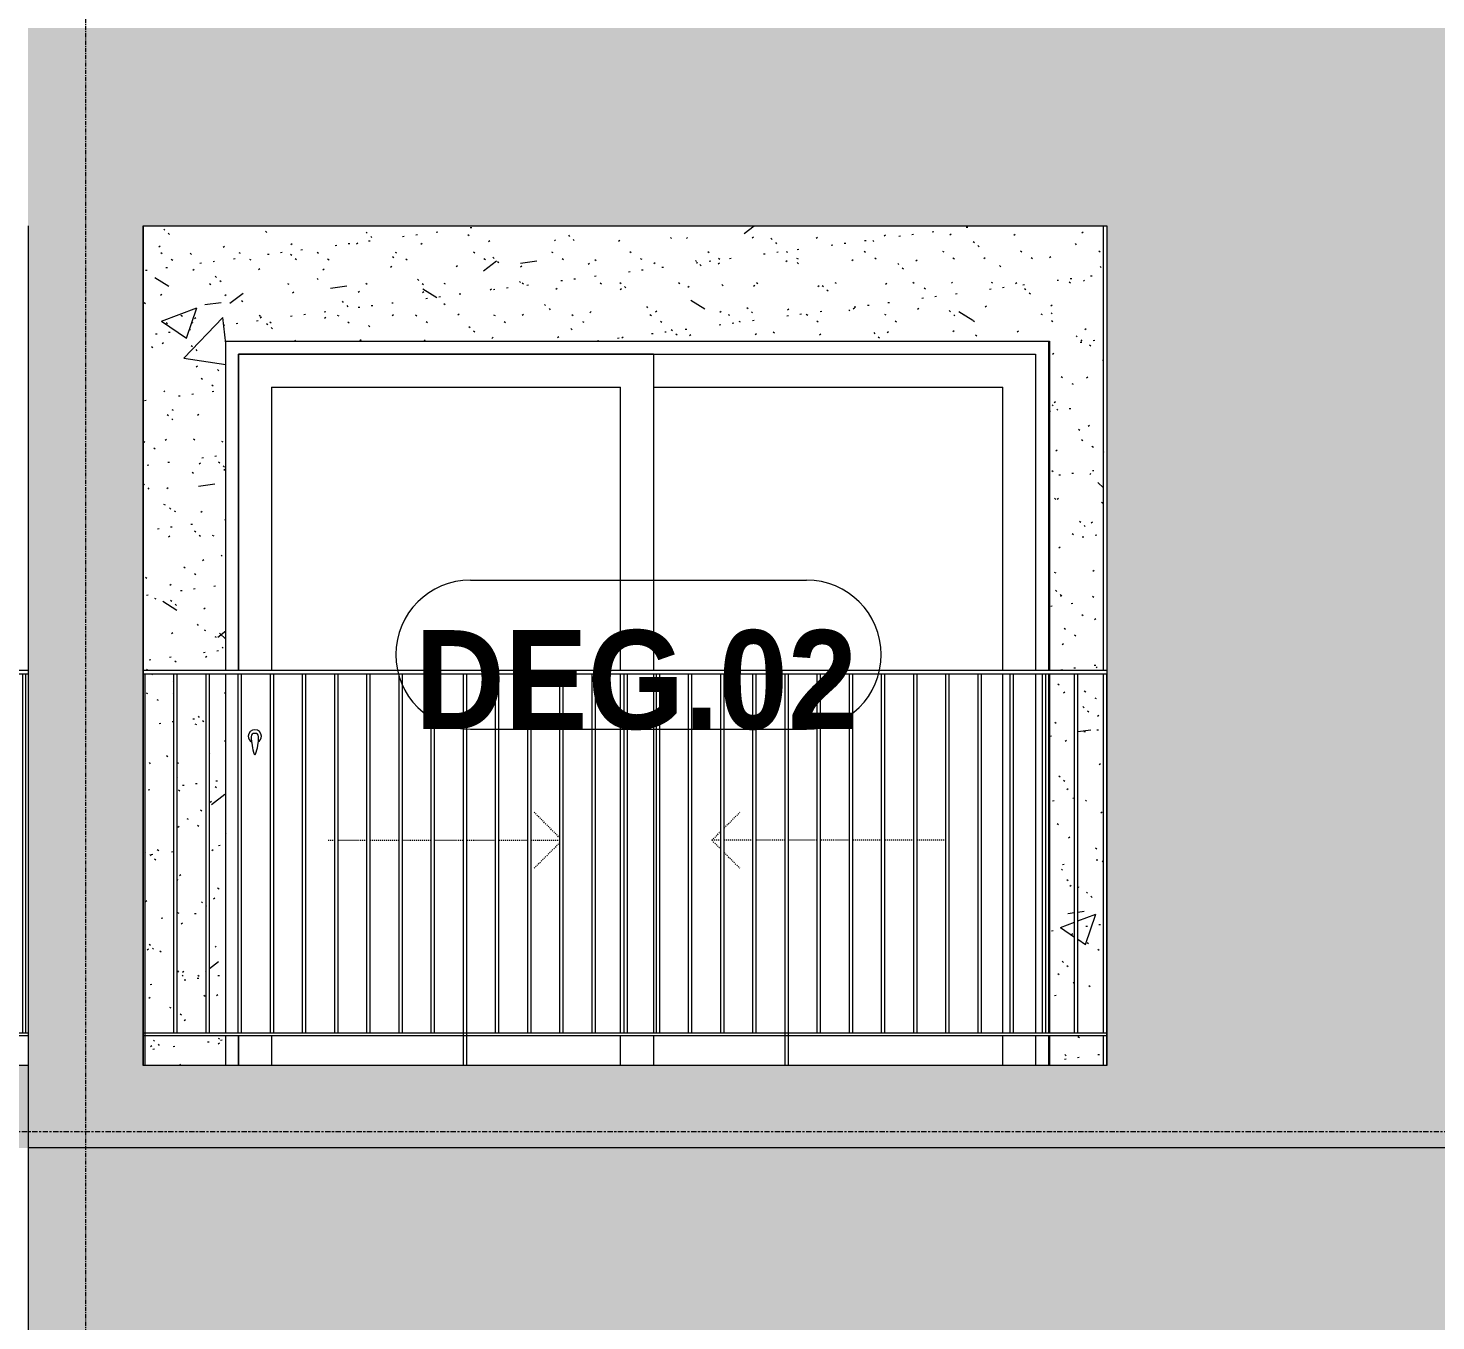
# Model space of a CAD drawing. Header units: millimetres. Extents: x 9199 to 175431, y -4466 to 35300.
# Drawn here: x 53362 to 57635, y 5025 to 8950 of the extents above; entities that cross this region are included whole.
import ezdxf

# ---------------------------------------------------------------- set-up
doc = ezdxf.new("R2010")
doc.units = ezdxf.units.MM
for name, pattern in [('Centre', [31.75, 6.35, -4.7625, 15.875, -4.7625]), ('Dash', [6, 3, -3]), ('Grid Line', [22.225, 12.7, -3.175, 3.175, -3.175])]:
    doc.linetypes.add(name, pattern=pattern)
for name, color, linetype, lineweight in [('0-1', 7, 'Continuous', 5), ('A-DOOR', 31, 'Continuous', 9), ('A-DOOR-FRAM', 31, 'Continuous', 9), ('A-DOOR-HDLN', 31, 'Dash', 18), ('A-DOOR-IDEN', 31, 'Continuous', 9), ('A-FLOR-HRAL', 11, 'Continuous', 9), ('A-FLOR-HRAL-1', 253, 'Continuous', 9), ('A-FLOR-LEVL-2', 51, 'Centre', 9), ('A-WALL', 113, 'Continuous', 9), ('A-WALL-PATT', 111, 'Continuous', 9), ('A-WALL-PATT-1', 9, 'Continuous', 9), ('A-WALL-PATT-2', 111, 'Continuous', 5), ('I-WALL', 2, 'Continuous', 9), ('I-WALL-1', 7, 'Continuous', 9), ('S-COLS-1', 7, 'Continuous', 9), ('S-GRID-1', 1, 'Grid Line', 9)]:
    doc.layers.add(name, color=color, linetype=linetype, lineweight=lineweight)
doc.styles.add('Arial_B_2', font='arialbd.ttf', dxfattribs={"width": 0.9, "height": 300})

# ---------------------------------------------------------------- blocks, each defined once
blk = doc.blocks.new('NCV_TKTC_KET CAU_rvt-1-TKCS_MẶT ĐỨNG HƯỚNG ĐÔNG')
at = {"layer": 'S-COLS-1'}
blk.add_line((53711.9, 5800), (53711.9, 8350.1), dxfattribs=at)
blk = doc.blocks.new('Railing - 10mm-901206-TKCS_MẶT ĐỨNG HƯỚNG ĐÔNG')
at = {"layer": 'A-FLOR-HRAL-1'}
for p, q in [((51816.4, 5900), (51816.4, 6990)), ((51826.4, 5900), (51826.4, 6990))]:
    blk.add_line(p, q, dxfattribs=at)
blk = doc.blocks.new('Railing - 50 x 10mm-901224-TKCS_MẶT ĐỨNG HƯỚNG ĐÔNG')
at = {"layer": 'A-FLOR-HRAL-1'}
for p, q in [((52580.9, 6990), (52590.9, 6990)), ((52580.9, 5800), (52580.9, 6990)), ((52590.9, 5800), (52590.9, 6990))]:
    blk.add_line(p, q, dxfattribs=at)
blk = doc.blocks.new('Railing - Railing-884429-TKCS_MẶT ĐỨNG HƯỚNG ĐÔNG')
at = {"layer": 'A-FLOR-HRAL-1'}
for p, q in [((51746.9, 5900), (53361.9, 5900)), ((53361.9, 5890), (51746.9, 5890))]:
    blk.add_line(p, q, dxfattribs=at)
for name, p in [('Railing - 10mm-901206-TKCS_MẶT ĐỨNG HƯỚNG ĐÔNG', (0, 0)), ('Railing - 10mm-901206-TKCS_MẶT ĐỨNG HƯỚNG ĐÔNG', (84.9, 0)), ('Railing - 10mm-901206-TKCS_MẶT ĐỨNG HƯỚNG ĐÔNG', (169.9, 0)), ('Railing - 10mm-901206-TKCS_MẶT ĐỨNG HƯỚNG ĐÔNG', (254.8, 0)), ('Railing - 10mm-901206-TKCS_MẶT ĐỨNG HƯỚNG ĐÔNG', (339.8, 0)), ('Railing - 10mm-901206-TKCS_MẶT ĐỨNG HƯỚNG ĐÔNG', (424.7, 0)), ('Railing - 10mm-901206-TKCS_MẶT ĐỨNG HƯỚNG ĐÔNG', (509.6, 0)), ('Railing - 10mm-901206-TKCS_MẶT ĐỨNG HƯỚNG ĐÔNG', (594.6, 0)), ('Railing - 10mm-901206-TKCS_MẶT ĐỨNG HƯỚNG ĐÔNG', (679.5, 0)), ('Railing - 50 x 10mm-901224-TKCS_MẶT ĐỨNG HƯỚNG ĐÔNG', (0, 0)), ('Railing - 10mm-901206-TKCS_MẶT ĐỨNG HƯỚNG ĐÔNG', (849.4, 0)), ('Railing - 10mm-901206-TKCS_MẶT ĐỨNG HƯỚNG ĐÔNG', (934.3, 0)), ('Railing - 10mm-901206-TKCS_MẶT ĐỨNG HƯỚNG ĐÔNG', (1019.3, 0)), ('Railing - 10mm-901206-TKCS_MẶT ĐỨNG HƯỚNG ĐÔNG', (1104.2, 0)), ('Railing - 10mm-901206-TKCS_MẶT ĐỨNG HƯỚNG ĐÔNG', (1189.2, 0)), ('Railing - 10mm-901206-TKCS_MẶT ĐỨNG HƯỚNG ĐÔNG', (1274.1, 0)), ('Railing - 10mm-901206-TKCS_MẶT ĐỨNG HƯỚNG ĐÔNG', (1359, 0)), ('Railing - 10mm-901206-TKCS_MẶT ĐỨNG HƯỚNG ĐÔNG', (1444, 0)), ('Railing - 10mm-901206-TKCS_MẶT ĐỨNG HƯỚNG ĐÔNG', (1528.9, 0))]:
    blk.add_blockref(name, p)
blk = doc.blocks.new('Top Rail Type - Top Rail_Internal_-884430-TKCS_MẶT ĐỨNG HƯỚNG ĐÔNG')
at = {"layer": 'A-FLOR-HRAL-1'}
for p, q in [((53361.9, 7000), (51746.9, 7000)), ((51746.9, 6990), (53361.9, 6990))]:
    blk.add_line(p, q, dxfattribs=at)
blk = doc.blocks.new('NCV_TKTC_TANG 2_rvt-1-TKCS_MẶT ĐỨNG HƯỚNG ĐÔNG')
at = {"layer": 'A-WALL-PATT-1'}
h = blk.add_hatch(dxfattribs=at)
h.set_pattern_fill('FP_2', color=256, style=0, pattern_type=2)
h.set_pattern_definition([(50, (51388.9, 1200), (1093.1, -95.63), [114.3, -1257.3]), (355, (51388.9, 1200), (-211.46, 1146.34), [91.44, -1005.84]), (100.451, (51480, 1192), (881.66, 1050.7), [97.14, -1068.54]), (46.184, (51389, 1504.8), (1626.47, -252.26), [171.45, -1885.95]), (96.636, (51524.5, 1483.8), (1424.42, 1484.57), [145.7, -1602.8]), (351.184, (51389, 1504.8), (1424.43, 1484.55), [137.16, -1508.76]), (21, (51541.3, 1428.6), (909.69, -613.59), [114.3, -1257.3]), (326, (51541.3, 1428.6), (370.81, 1105.13), [91.44, -1005.84]), (71.451, (51617.1, 1377.5), (1280.5, 491.53), [97.14, -1068.54]), (37.5, (51388.93, 1200), (18.531, 507.33), [50.292, -943.356, 50.292, -970.788, -1009.65]), (37.5, (51388.93, 1200), (18.531, 507.33), [-2014.73, 50.29, -959.36]), (7.5, (51388.93, 1200), (400.918, 601.084), [50.292, -531.876, 50.292, -920.496, -384.81]), (7.5, (51388.93, 1200), (400.918, 601.084), [-1552.956, 50.29, -334.52]), (327.5, (51049.1, 1200), (813.545, -34.374), [50.29, -330.71, 50.29, -1138.43, -1577.34]), (327.5, (51049.1, 1200), (813.545, -34.374), [-1569.72, 50.29, -1527.05]), (317.5, (50896.7, 1200), (888.775, 152.56), [50.29, -445.01, 50.29, -739.14, -1120.14]), (317.5, (50896.7, 1200), (888.775, 152.56), [-1284.73, 50.29, -1069.85])])
h.paths.add_polyline_path([(53716.9, 5800), (53962.4, 5800), (53962.4, 5890), (53716.9, 5890)])
h.paths.add_polyline_path([(56462.4, 5800), (56626.9, 5800), (56626.9, 5890), (56462.4, 5890)])
h.paths.add_polyline_path([(53716.9, 5900), (53804.6, 5900), (53804.6, 6990), (53716.9, 6990), (53716.9, 5983.2)])
h.paths.add_polyline_path([(53962.4, 5900), (53962.4, 6990), (53912.2, 6990), (53912.2, 5900)])
h.paths.add_polyline_path([(56609.4, 5900), (56626.9, 5900), (56626.9, 6990), (56548.8, 6990), (56548.8, 5900), (56556.9, 5900)])
h.paths.add_polyline_path([(53902.2, 5900), (53902.2, 6990), (53814.6, 6990), (53814.6, 5900)])
h.paths.add_polyline_path([(56462.4, 5900), (56538.8, 5900), (56538.8, 6990), (56462.4, 6990), (56462.4, 5983.2)])
h.paths.add_polyline_path([(53823.9, 7000), (53962.4, 7000), (53962.4, 8000), (56462.4, 8000), (56462.4, 7000), (56626.9, 7000), (56626.9, 8350), (53711.9, 8350), (53711.9, 7000), (53775.2, 7000)])
h = blk.add_hatch(dxfattribs=at)
h.set_pattern_fill('FP_3', color=256, style=0, pattern_type=2)
h.set_pattern_definition([(37.5, (51388.93, 1200), (-4.7995, 146.8239), [5.029, -110.795, 5.029, -124.511, -123.825]), (37.5, (51388.93, 1200), (-4.7995, 146.8239), [-245.364, 5.029, -118.796]), (7.5, (51388.93, 1200), (134.8574, 215.047), [5.029, -57.455, 5.029, -99.365, -40.005]), (7.5, (51388.93, 1200), (134.8574, 215.047), [-166.878, 5.029, -34.976]), (327.5, (51295.21, 1200), (237.2978, 0.4316), [5.029, -33.071, 5.029, -132.131, -179.07]), (327.5, (51295.21, 1200), (237.2978, 0.4316), [-175.26, 5.029, -174.041]), (317.5, (51295.2, 1200), (229.067, 66.879), [5.029, -14.021, 5.029, -84.887, -102.87]), (317.5, (51295.2, 1200), (229.067, 66.879), [-108.966, 5.029, -97.841])])
h.paths.add_polyline_path([(53716.9, 5800), (53962.4, 5800), (53962.4, 5890), (53716.9, 5890)])
h.paths.add_polyline_path([(56462.4, 5800), (56626.9, 5800), (56626.9, 5890), (56462.4, 5890)])
h.paths.add_polyline_path([(53716.9, 5900), (53804.6, 5900), (53804.6, 6990), (53716.9, 6990), (53716.9, 5983.2)])
h.paths.add_polyline_path([(53962.4, 5900), (53962.4, 6990), (53912.2, 6990), (53912.2, 5900)])
h.paths.add_polyline_path([(56609.4, 5900), (56626.9, 5900), (56626.9, 6990), (56548.8, 6990), (56548.8, 5900), (56556.9, 5900)])
h.paths.add_polyline_path([(53902.2, 5900), (53902.2, 6990), (53814.6, 6990), (53814.6, 5900)])
h.paths.add_polyline_path([(56462.4, 5900), (56538.8, 5900), (56538.8, 6990), (56462.4, 6990), (56462.4, 5983.2)])
h.paths.add_polyline_path([(53823.9, 7000), (53962.4, 7000), (53962.4, 8000), (56462.4, 8000), (56462.4, 7000), (56626.9, 7000), (56626.9, 8350), (53711.9, 8350), (53711.9, 7000), (53775.2, 7000)])
at = {"layer": 'I-WALL-1'}
for p, q in [((56626.9, 7000), (56626.9, 8350)), ((53962.4, 7000), (53962.4, 8000)), ((53962.4, 8000), (56462.4, 8000)), ((56462.4, 8000), (56462.4, 7000)), ((53962.4, 5900), (53962.4, 6990)), ((56462.4, 6990), (56462.4, 5900)), ((56626.9, 5900), (56626.9, 6990)), ((53962.4, 5800), (53962.4, 5890)), ((56462.4, 5890), (56462.4, 5800)), ((56626.9, 5800), (56626.9, 5890))]:
    blk.add_line(p, q, dxfattribs=at)
at = {"layer": 'A-FLOR-HRAL-1'}
for name in ['Top Rail Type - Top Rail_Internal_-884430-TKCS_MẶT ĐỨNG HƯỚNG ĐÔNG', 'Railing - Railing-884429-TKCS_MẶT ĐỨNG HƯỚNG ĐÔNG']:
    blk.add_blockref(name, (0, 0), dxfattribs=at)
blk = doc.blocks.new('Railing - 10mm-1251313-TKCS_MẶT ĐỨNG HƯỚNG ĐÔNG')
at = {"layer": 'A-FLOR-HRAL'}
for p, q in [((70204.4, 2500), (70204.4, 3590)), ((70214.4, 2500), (70214.4, 3590))]:
    blk.add_line(p, q, dxfattribs=at)
blk = doc.blocks.new('Railing - 50 x 10mm-V52-TKCS_MẶT ĐỨNG HƯỚNG ĐÔNG')
at = {"layer": 'A-FLOR-HRAL'}
for p, q in [((71081.4, 6990), (71091.4, 6990)), ((71081.4, 5800), (71081.4, 6990)), ((71091.4, 5800), (71091.4, 6990))]:
    blk.add_line(p, q, dxfattribs=at)
blk = doc.blocks.new('Railing - 50 x 10mm-V53-TKCS_MẶT ĐỨNG HƯỚNG ĐÔNG')
at = {"layer": 'A-FLOR-HRAL'}
for p in [(70111.9, 6990), (70116.9, 5800)]:
    blk.add_line(p, (70116.9, 6990), dxfattribs=at)
blk = doc.blocks.new('Railing - 50 x 10mm-V56-TKCS_MẶT ĐỨNG HƯỚNG ĐÔNG')
at = {"layer": 'A-FLOR-HRAL'}
blk.add_line((56636.5, 5800), (56636.5, 6990), dxfattribs=at)
blk = doc.blocks.new('Railing - Railing-3231434-TKCS_MẶT ĐỨNG HƯỚNG ĐÔNG')
at = {"layer": 'A-FLOR-HRAL'}
for p, q in [((53711.9, 5900), (56636.9, 5900)), ((56636.9, 5890), (53711.9, 5890))]:
    blk.add_line(p, q, dxfattribs=at)
for name, p in [('Railing - 50 x 10mm-V53-TKCS_MẶT ĐỨNG HƯỚNG ĐÔNG', (-16400, 0)), ('Railing - 10mm-1251313-TKCS_MẶT ĐỨNG HƯỚNG ĐÔNG', (-16399.8, 3400)), ('Railing - 10mm-1251313-TKCS_MẶT ĐỨNG HƯỚNG ĐÔNG', (-16302.1, 3400)), ('Railing - 10mm-1251313-TKCS_MẶT ĐỨNG HƯỚNG ĐÔNG', (-16204.5, 3400)), ('Railing - 10mm-1251313-TKCS_MẶT ĐỨNG HƯỚNG ĐÔNG', (-16106.8, 3400)), ('Railing - 10mm-1251313-TKCS_MẶT ĐỨNG HƯỚNG ĐÔNG', (-16009.2, 3400)), ('Railing - 10mm-1251313-TKCS_MẶT ĐỨNG HƯỚNG ĐÔNG', (-15911.5, 3400)), ('Railing - 10mm-1251313-TKCS_MẶT ĐỨNG HƯỚNG ĐÔNG', (-15813.9, 3400)), ('Railing - 10mm-1251313-TKCS_MẶT ĐỨNG HƯỚNG ĐÔNG', (-15716.2, 3400)), ('Railing - 10mm-1251313-TKCS_MẶT ĐỨNG HƯỚNG ĐÔNG', (-15618.6, 3400)), ('Railing - 50 x 10mm-V52-TKCS_MẶT ĐỨNG HƯỚNG ĐÔNG', (-16397.9, 0)), ('Railing - 10mm-1251313-TKCS_MẶT ĐỨNG HƯỚNG ĐÔNG', (-15423.3, 3400)), ('Railing - 10mm-1251313-TKCS_MẶT ĐỨNG HƯỚNG ĐÔNG', (-15325.6, 3400)), ('Railing - 10mm-1251313-TKCS_MẶT ĐỨNG HƯỚNG ĐÔNG', (-15228, 3400)), ('Railing - 10mm-1251313-TKCS_MẶT ĐỨNG HƯỚNG ĐÔNG', (-15130.3, 3400)), ('Railing - 10mm-1251313-TKCS_MẶT ĐỨNG HƯỚNG ĐÔNG', (-15032.7, 3400)), ('Railing - 10mm-1251313-TKCS_MẶT ĐỨNG HƯỚNG ĐÔNG', (-14935, 3400)), ('Railing - 10mm-1251313-TKCS_MẶT ĐỨNG HƯỚNG ĐÔNG', (-14837.4, 3400)), ('Railing - 10mm-1251313-TKCS_MẶT ĐỨNG HƯỚNG ĐÔNG', (-14739.7, 3400)), ('Railing - 10mm-1251313-TKCS_MẶT ĐỨNG HƯỚNG ĐÔNG', (-14642.1, 3400)), ('Railing - 50 x 10mm-V52-TKCS_MẶT ĐỨNG HƯỚNG ĐÔNG', (-15421.4, 0)), ('Railing - 10mm-1251313-TKCS_MẶT ĐỨNG HƯỚNG ĐÔNG', (-14446.8, 3400)), ('Railing - 10mm-1251313-TKCS_MẶT ĐỨNG HƯỚNG ĐÔNG', (-14349.1, 3400)), ('Railing - 10mm-1251313-TKCS_MẶT ĐỨNG HƯỚNG ĐÔNG', (-14251.5, 3400)), ('Railing - 10mm-1251313-TKCS_MẶT ĐỨNG HƯỚNG ĐÔNG', (-14153.8, 3400)), ('Railing - 10mm-1251313-TKCS_MẶT ĐỨNG HƯỚNG ĐÔNG', (-14056.2, 3400)), ('Railing - 10mm-1251313-TKCS_MẶT ĐỨNG HƯỚNG ĐÔNG', (-13958.5, 3400)), ('Railing - 10mm-1251313-TKCS_MẶT ĐỨNG HƯỚNG ĐÔNG', (-13860.9, 3400)), ('Railing - 10mm-1251313-TKCS_MẶT ĐỨNG HƯỚNG ĐÔNG', (-13763.2, 3400)), ('Railing - 10mm-1251313-TKCS_MẶT ĐỨNG HƯỚNG ĐÔNG', (-13665.6, 3400)), ('Railing - 50 x 10mm-V56-TKCS_MẶT ĐỨNG HƯỚNG ĐÔNG', (0, 0))]:
    blk.add_blockref(name, p)
blk = doc.blocks.new('Top Rail Type - Top Rail_Internal_-3231437-TKCS_MẶT ĐỨNG HƯỚNG ĐÔNG')
at = {"layer": 'A-FLOR-HRAL'}
for p, q in [((56636.9, 7000), (53711.9, 7000)), ((53711.9, 6990), (56636.9, 6990))]:
    blk.add_line(p, q, dxfattribs=at)
blk = doc.blocks.new('DEG_02-DEG_03 - DEG_02-2500x2400mm-CỬA ĐI 02 CÁNH TRƯỢT-V63-TKCS_MẶT ĐỨNG HƯỚNG ĐÔNG')
at = {"layer": 'A-DOOR'}
for p, q in [((54000.3, 7000), (54000.3, 7960)), ((55260.3, 7960), (54000.3, 7960)), ((55260.3, 7960), (55260.3, 7000)), ((54100.3, 7860), (55160.3, 7860)), ((54100.3, 7860), (54100.3, 7000)), ((55160.3, 7000), (55160.3, 7860)), ((55260.3, 7860), (56320.3, 7860)), ((56320.3, 7000), (56320.3, 7860)), ((55160.3, 5900), (55160.3, 6990)), ((55260.3, 6990), (55260.3, 5900)), ((56320.3, 5900), (56320.3, 6990)), ((54000.3, 5800), (54000.3, 5890)), ((54100.3, 5890), (54100.3, 5800)), ((55160.3, 5800), (55160.3, 5890)), ((55260.3, 5890), (55260.3, 5800)), ((56320.3, 5800), (56320.3, 5890))]:
    blk.add_line(p, q, dxfattribs=at)
at = {"layer": 'A-DOOR', "flags": 128}
blk.add_lwpolyline([(54051.8, 6808.7), (54051.8, 6808.7), (54051.8, 6808.7), (54051.8, 6808.7), (54051.8, 6808.7), (54051.8, 6808.7), (54051.8, 6808.7), (54051.7, 6808.7), (54051.7, 6808.7), (54051.7, 6808.7), (54051.7, 6808.7), (54051.6, 6808.7), (54051.6, 6808.7), (54051.6, 6808.7), (54051.5, 6808.7), (54051.5, 6808.7), (54051.5, 6808.7), (54051.4, 6808.7), (54051.4, 6808.7), (54051.4, 6808.7), (54051.3, 6808.7), (54051.3, 6808.7), (54051.2, 6808.7), (54051.2, 6808.7), (54051.1, 6808.7), (54051.1, 6808.7), (54051, 6808.7), (54051, 6808.7), (54050.9, 6808.7), (54050.9, 6808.7), (54050.8, 6808.7), (54050.7, 6808.7), (54050.7, 6808.7), (54050.6, 6808.7), (54050.6, 6808.7), (54050.5, 6808.7), (54050.4, 6808.7), (54050.4, 6808.7), (54050.3, 6808.7), (54050.3, 6808.7), (54050.2, 6808.7), (54050.1, 6808.7), (54050.1, 6808.7), (54050, 6808.7), (54050, 6808.7), (54049.9, 6808.7), (54049.9, 6808.7), (54049.8, 6808.7), (54049.7, 6808.7), (54049.7, 6808.7), (54049.6, 6808.7), (54049.6, 6808.7), (54049.5, 6808.7), (54049.5, 6808.7), (54049.4, 6808.7), (54049.4, 6808.7), (54049.3, 6808.7), (54049.3, 6808.7), (54049.2, 6808.7), (54049.2, 6808.7), (54049.2, 6808.7), (54049.1, 6808.7), (54049.1, 6808.7), (54049.1, 6808.7), (54049, 6808.7), (54049, 6808.7), (54049, 6808.7), (54048.9, 6808.7), (54048.9, 6808.7), (54048.9, 6808.7), (54048.9, 6808.7), (54048.9, 6808.7), (54048.8, 6808.7), (54048.8, 6808.7), (54048.8, 6808.7), (54048.8, 6808.7), (54048.8, 6808.7)], dxfattribs=at)
at = {"layer": 'A-DOOR'}
for centre, radius, start, end in [((54050.3, 6800), 20, 0, 180), ((54050.3, 6800), 20, 180, 240), ((54048.8, 6799.2), 9.45, 90, 180), ((54204.1, 6799.2), 164.8, 180, 199.134), ((54051.8, 6799.2), 9.45, 0, 90), ((53896.5, 6799.2), 164.8, 340.866, 0), ((54050.3, 6800), 20, 300, 360), ((54050.7, 6746), 2.34, 199.134, 261.031), ((54049.9, 6746), 2.34, 278.969, 340.866)]:
    blk.add_arc(centre, radius, start, end, dxfattribs=at)
at = {"layer": 'A-DOOR-FRAM'}
for p, q in [((56460.3, 7000), (56460.3, 8000)), ((54000.3, 7960), (54000.3, 7000)), ((54000.3, 7960), (56420.3, 7960)), ((56420.3, 7960), (56420.3, 7000)), ((56420.3, 6990), (56420.3, 5900)), ((56460.3, 5900), (56460.3, 6990)), ((54000.3, 5890), (54000.3, 5800)), ((56420.3, 5890), (56420.3, 5800)), ((56460.3, 5800), (56460.3, 5890))]:
    blk.add_line(p, q, dxfattribs=at)
at = {"layer": 'A-DOOR-HDLN'}
for p, q in [((54976.4, 6490.9), (54898.2, 6569.1)), ((55474.7, 6521.3), (55522.4, 6569.1)), ((55437.6, 6484.2), (55464.7, 6511.3)), ((54273.1, 6484.2), (54292.8, 6484.2)), ((54304.3, 6484.2), (54390.5, 6484.2)), ((54400.5, 6484.2), (54488.1, 6484.2)), ((54498.1, 6484.2), (54585.8, 6484.2)), ((54595.8, 6484.2), (54683.4, 6484.2)), ((54693.4, 6484.2), (54781.1, 6484.2)), ((54791.1, 6484.2), (54878.7, 6484.2)), ((54888.7, 6484.2), (54976.4, 6484.2)), ((54976.4, 6477.6), (54898.2, 6399.4)), ((55437.6, 6484.2), (55464.7, 6457.1)), ((55464.7, 6484.2), (55437.6, 6484.2)), ((55562.3, 6484.2), (55474.7, 6484.2)), ((55660, 6484.2), (55572.3, 6484.2)), ((55757.6, 6484.2), (55670, 6484.2)), ((55855.3, 6484.2), (55767.6, 6484.2)), ((55952.9, 6484.2), (55865.3, 6484.2)), ((56050.6, 6484.2), (55962.9, 6484.2)), ((56147.6, 6484.2), (56060.6, 6484.2)), ((55474.7, 6447.1), (55522.4, 6399.4))]:
    blk.add_line(p, q, dxfattribs=at)
blk = doc.blocks.new('STN_Door Tag - STN_Door Tag-1788670-TKCS_MẶT ĐỨNG HƯỚNG ĐÔNG')
at = {"layer": 'A-DOOR-IDEN'}
for p, q in [((34026.9, 2034.3), (35047, 2034.3)), ((34026.9, 1581.5), (35047, 1581.5))]:
    blk.add_line(p, q, dxfattribs=at)
for centre, start, end in [((34026.9, 1807.9), 90, 270), ((35047, 1807.9), 270, 90)]:
    blk.add_arc(centre, 226.4, start, end, dxfattribs=at)

msp = doc.modelspace()

# ---------------------------------------------------------------- hatches: boundary and pattern name
at = {"layer": 'A-WALL-PATT'}
h = msp.add_hatch(color=256, dxfattribs=at)
h.paths.add_polyline_path([(53361.9, 5550), (56836.9, 5550), (56836.9, 8950), (53361.9, 8950), (53361.9, 5983.2)])
h.paths.add_polyline_path([(54304.3, 5800), (53711.5, 5800), (53711.5, 8350), (56636.9, 8350), (56636.9, 5800), (55362.4, 5800)])
h = msp.add_hatch(color=256, dxfattribs=at)
h.paths.add_polyline_path([(51736.9, 5100), (51746.9, 5100), (51746.9, 5550), (51741.9, 5550), (51741.9, 5107.3), (51736.9, 5107.3)])
h.paths.add_polyline_path([(52826.2, 5550), (53361.9, 5550), (53361.9, 5800), (51746.9, 5800), (51746.9, 5550)])
at = {"layer": 'A-WALL-PATT-2'}
h = msp.add_hatch(color=256, dxfattribs=at)
h.paths.add_polyline_path([(56836.9, 5550), (59946.9, 5550), (59946.9, 8350), (59936.9, 8350), (59936.9, 8950), (56836.9, 8950), (56836.9, 5983.2)])
h.paths.add_polyline_path([(59196.4, 6514.4), (57837.4, 6514.4), (57837.4, 7914.4), (59237.4, 7914.4), (59237.4, 6514.4)])
h = msp.add_hatch(color=256, dxfattribs=at)
h.paths.add_polyline_path([(53361.9, 2200), (56842.4, 2200), (56842.4, 3290), (56636.9, 3290), (56636.9, 2450), (53711.5, 2450), (53711.5, 3290), (53361.9, 3290), (53361.9, 2737.1)])
h.paths.add_polyline_path([(56842.4, 3300), (56842.4, 4690), (56636.9, 4690), (56636.9, 3300)])
h.paths.add_polyline_path([(53711.5, 3300), (53711.5, 4690), (53361.9, 4690), (53361.9, 3300)])
h.paths.add_polyline_path([(53711.5, 4700), (53711.5, 4950), (56636.9, 4950), (56636.9, 4700), (56842.4, 4700), (56842.4, 5550), (53361.9, 5550), (53361.9, 4700)])
h = msp.add_hatch(color=256, dxfattribs=at)
h.paths.add_polyline_path([(56842.4, 2200), (59946.9, 2200), (59946.9, 3290), (59237.4, 3290), (59237.4, 3114.4), (57837.4, 3114.4), (57837.4, 3290), (56842.4, 3290), (56842.4, 2737.1)])
h.paths.add_polyline_path([(59946.9, 3300), (59946.9, 4690), (56842.4, 4690), (56842.4, 3300), (57837.4, 3300), (57837.4, 4514.4), (59237.4, 4514.4), (59237.4, 3300), (59595.1, 3300)])
h.paths.add_polyline_path([(57478.8, 4700), (59946.9, 4700), (59946.9, 4945.8), (59936.9, 4945.8), (59936.9, 5550), (56842.4, 5550), (56842.4, 4700)])

# ---------------------------------------------------------------- linework, layer by layer
at = {"layer": 'A-FLOR-LEVL-2'}
msp.add_line((9199.1, 5600), (84597.8, 5600), dxfattribs=at)
at = {"layer": 'A-WALL'}
for p, q in [((53361.9, 8350), (53361.9, 2200)), ((53711.5, 5800), (53711.5, 8350)), ((53711.5, 8350), (56636.9, 8350)), ((56636.9, 8350), (56636.9, 5800)), ((56636.9, 5800), (53711.5, 5800)), ((59946.9, 5550), (53361.9, 5550))]:
    msp.add_line(p, q, dxfattribs=at)
at = {"layer": 'I-WALL'}
msp.add_line((53361.9, 5800), (51746.9, 5800), dxfattribs=at)
at = {"layer": 'S-GRID-1'}
msp.add_line((53536.9, 1454.4), (53536.9, 30542.5), dxfattribs=at)

# ---------------------------------------------------------------- block references
at = {"layer": '0-1'}
for name in ['NCV_TKTC_KET CAU_rvt-1-TKCS_MẶT ĐỨNG HƯỚNG ĐÔNG', 'NCV_TKTC_TANG 2_rvt-1-TKCS_MẶT ĐỨNG HƯỚNG ĐÔNG']:
    msp.add_blockref(name, (0, 0), dxfattribs=at)
at = {"layer": 'A-DOOR'}
msp.add_blockref('DEG_02-DEG_03 - DEG_02-2500x2400mm-CỬA ĐI 02 CÁNH TRƯỢT-V63-TKCS_MẶT ĐỨNG HƯỚNG ĐÔNG', (0, 0), dxfattribs=at)
at = {"layer": 'A-DOOR-IDEN'}
msp.add_blockref('STN_Door Tag - STN_Door Tag-1788670-TKCS_MẶT ĐỨNG HƯỚNG ĐÔNG', (20677.9, 5239.9), dxfattribs=at)
at = {"layer": 'A-FLOR-HRAL'}
for name in ['Top Rail Type - Top Rail_Internal_-3231437-TKCS_MẶT ĐỨNG HƯỚNG ĐÔNG', 'Railing - Railing-3231434-TKCS_MẶT ĐỨNG HƯỚNG ĐÔNG']:
    msp.add_blockref(name, (0, 0), dxfattribs=at)

# ---------------------------------------------------------------- texts
at = {"layer": 'A-DOOR-IDEN', "insert": (55207.3, 6970), "char_height": 300, "width": 1375.65, "attachment_point": 5, "line_spacing_factor": 0.936439, "style": 'Arial_B_2'}
msp.add_mtext('\\pt6.75,13.5,20.25,27,33.75,40.5,47.25,54,60.75,67.5,74.25,81,87.75,94.5,101.25,108,114.75,121.5,128.25,135,141.75,148.5,155.25,162,168.75,175.5,182.25,189,195.75,202.5,209.25,216;DEG.02', dxfattribs=at)

doc.saveas('drawing.dxf')
